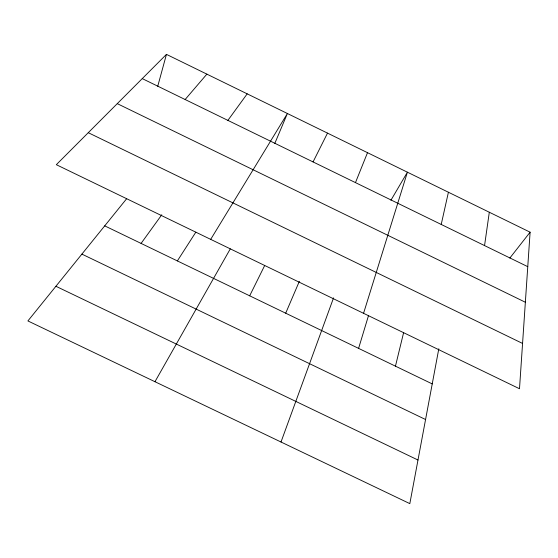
<?xml version="1.0" encoding="UTF-8"?>
<svg xmlns="http://www.w3.org/2000/svg" width="558" height="558" viewBox="0 0 558 558"><rect width="100%" height="100%" fill="white"/><g stroke="black" fill="none" stroke-linecap="round" stroke-linejoin="round"><path stroke-width="0.84" d="M530.1 232.184L519.498 388.745L56.323 164.687L166.451 54.37L530.1 232.184L509.838 258.068M484.553 245.583L489.31 212.235M438.804 348.785L409.823 503.63L27.9 320.934L126.666 198.697M441.218 224.449L448.416 192.238M395.455 366.167L403.601 332.687M157.733 86.302L166.451 54.37M358.592 348.38L368.475 315.695M363.558 313.31L407.41 172.192L390.928 200.245M281.009 442.013L333.558 297.867M355.467 182.612L367.506 152.683M274.738 143.566L287.398 113.504L210.694 239.361M285.696 313.198L299.353 281.316M249.67 295.817L264.687 265.51M313.059 161.925L327.504 133.118M154.964 381.721L230.294 248.868M177.36 260.921L195.83 232.177M141.076 243.414L161.785 214.76M227.887 120.382L247.187 93.849M185.13 99.519L206.872 74.13M81.893 254.113L425.566 419.525M55.912 286.268L417.984 460.022M104.716 225.864L432.234 383.911M88.269 132.692L522.567 343.442M142.255 78.608L527.763 266.668M117.271 103.642L525.357 302.234"/></g></svg>
